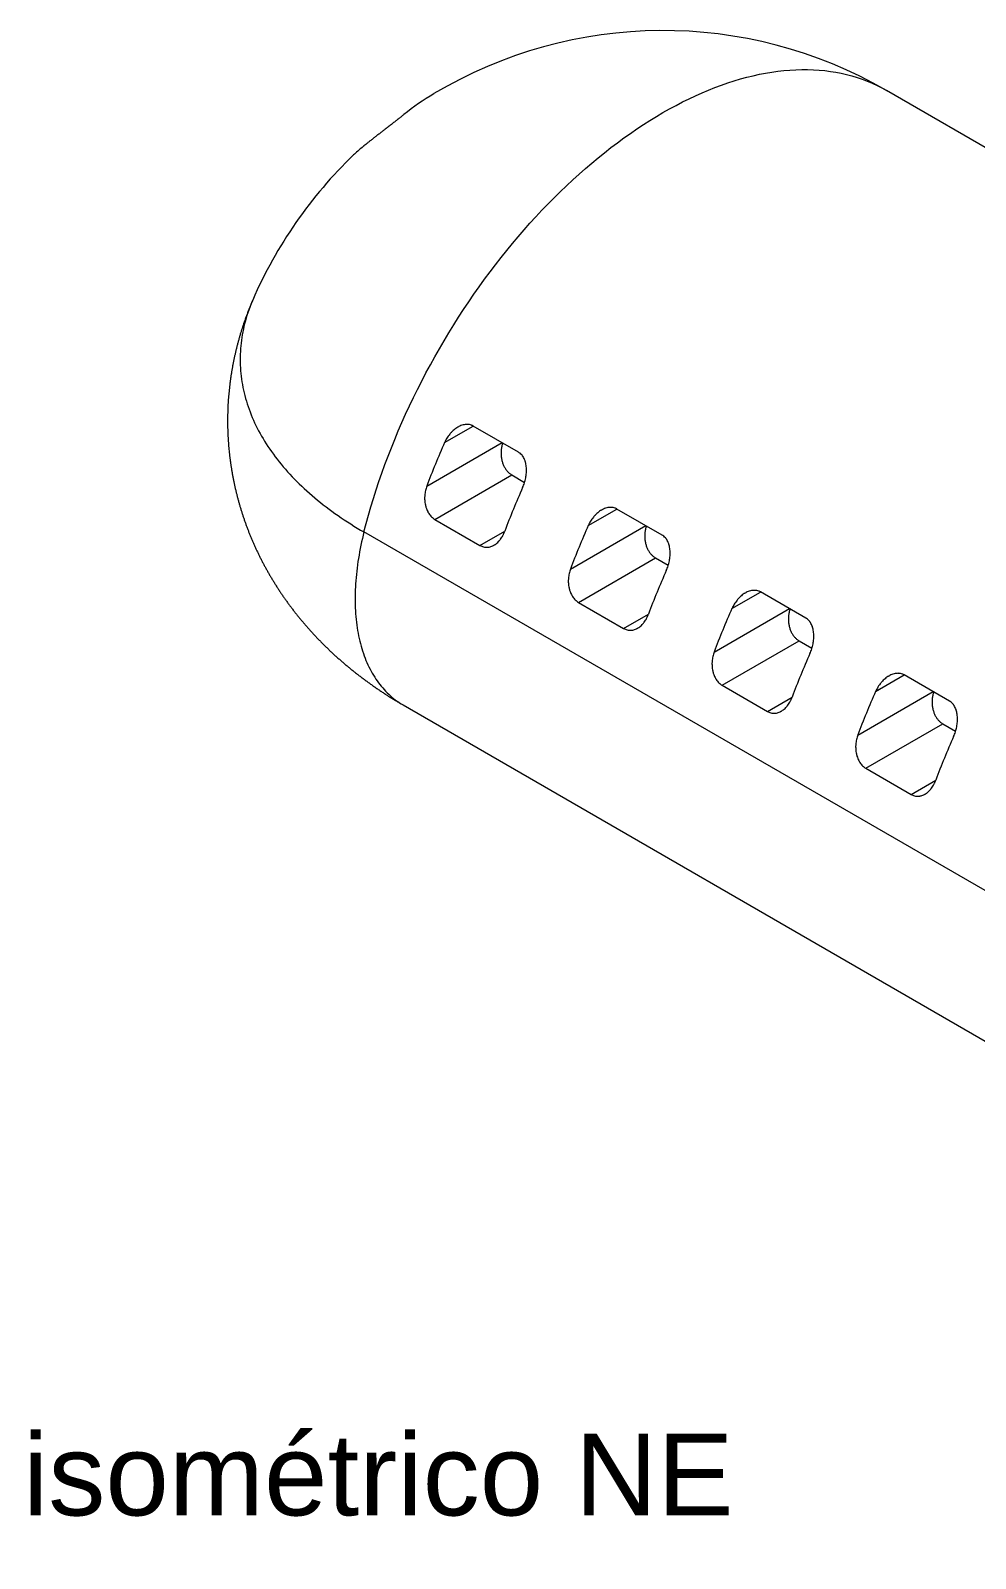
# Paper-space layout 'Presentación1' of a CAD drawing. Header units: millimetres. Extents: x 455 to 9071, y 15 to 4053.
# Drawn here: x 559.5 to 600.2, y 60.6 to 126.3 of the extents above; entities that cross this region are included whole.
import ezdxf

# ---------------------------------------------------------------- set-up
doc = ezdxf.new("R2010")
doc.units = ezdxf.units.MM
doc.layers.get('0').update_dxf_attribs({"color": 1})
doc.layers.add('texto rótulo', color=4, linetype='Continuous')
doc.styles.get("Standard").update_dxf_attribs({"font": 'arial.ttf'})

psp = doc.layouts.new('Presentación1')

# ---------------------------------------------------------------- linework, layer by layer
at = {"linetype": 'Continuous', "lineweight": 15}
for p, q in [((659.971, 87.03, -2037.069), (596.331, 123.768, -2037.069)), ((577.304, 108.609, -2037.069), (578.539, 109.322, -2037.069)), ((580.483, 108.2, -2037.069), (578.539, 109.322, -2037.069)), ((576.538, 106.738, -2037.069), (579.777, 108.608, -2037.069)), ((576.884, 105.305, -2037.069), (580.196, 107.217, -2037.069)), ((580.196, 107.217, -2037.069), (580.748, 106.898, -2037.069)), ((576.884, 105.305, -2037.069), (578.828, 104.182, -2037.069)), ((583.492, 105.038, -2037.069), (584.726, 105.75, -2037.069)), ((586.671, 104.628, -2037.069), (584.726, 105.75, -2037.069)), ((637.471, 68.023, -2037.069), (573.831, 104.761, -2037.069)), ((578.828, 104.182, -2037.069), (579.896, 104.799, -2037.069)), ((582.725, 103.166, -2037.069), (585.964, 105.036, -2037.069)), ((583.071, 101.733, -2037.069), (586.383, 103.645, -2037.069)), ((586.383, 103.645, -2037.069), (586.935, 103.327, -2037.069)), ((589.679, 101.466, -2037.069), (590.913, 102.178, -2037.069)), ((592.858, 101.056, -2037.069), (590.913, 102.179, -2037.069)), ((583.071, 101.733, -2037.069), (585.015, 100.61, -2037.069)), ((588.912, 99.594, -2037.069), (592.151, 101.464, -2037.069)), ((585.015, 100.61, -2037.069), (586.084, 101.227, -2037.069)), ((589.258, 98.161, -2037.069), (592.57, 100.073, -2037.069)), ((592.57, 100.073, -2037.069), (593.122, 99.755, -2037.069)), ((589.258, 98.161, -2037.069), (591.203, 97.039, -2037.069)), ((595.866, 97.894, -2037.069), (597.1, 98.607, -2037.069)), ((599.045, 97.484, -2037.069), (597.1, 98.607, -2037.069)), ((591.203, 97.039, -2037.069), (592.271, 97.655, -2037.069)), ((595.099, 96.022, -2037.069), (598.338, 97.892, -2037.069)), ((575.52, 97.314, -2037.069), (639.16, 60.576, -2037.069)), ((595.445, 94.589, -2037.069), (598.758, 96.501, -2037.069)), ((598.758, 96.501, -2037.069), (599.309, 96.183, -2037.069)), ((595.445, 94.589, -2037.069), (597.39, 93.467, -2037.069)), ((597.39, 93.467, -2037.069), (598.458, 94.083, -2037.069))]:
    psp.add_line(p, q, dxfattribs=at)
at = {"linetype": 'Continuous', "lineweight": 15, "elevation": -2037.069, "flags": 128}
for points in [[(573.831, 104.761), (573.925, 105.122), (574.025, 105.483), (574.13, 105.845), (574.24, 106.208), (574.356, 106.571), (574.476, 106.934), (574.603, 107.298), (574.734, 107.661), (574.87, 108.024), (575.012, 108.386), (575.158, 108.749), (575.31, 109.11), (575.466, 109.47), (575.627, 109.83), (575.793, 110.188), (575.963, 110.545), (576.138, 110.901), (576.318, 111.254), (576.502, 111.607), (576.69, 111.957), (576.883, 112.305), (577.08, 112.651), (577.281, 112.994), (577.486, 113.335), (577.695, 113.673), (577.908, 114.009), (578.124, 114.341), (578.344, 114.671), (578.568, 114.997), (578.796, 115.32), (579.026, 115.639), (579.26, 115.955), (579.497, 116.267), (579.738, 116.575), (579.981, 116.879), (580.227, 117.178), (580.476, 117.474), (580.727, 117.765), (580.981, 118.051), (581.238, 118.333), (581.497, 118.61), (581.758, 118.882), (582.021, 119.149), (582.286, 119.411), (582.553, 119.667), (582.822, 119.918), (583.093, 120.164), (583.365, 120.404), (583.638, 120.639), (583.913, 120.867), (584.189, 121.09), (584.466, 121.307), (584.744, 121.517), (585.023, 121.722), (585.303, 121.92), (585.583, 122.112), (585.864, 122.298), (586.145, 122.477), (586.426, 122.649), (586.707, 122.815), (586.989, 122.974), (587.27, 123.126), (587.551, 123.272), (587.832, 123.41), (588.112, 123.542), (588.391, 123.667), (588.67, 123.784), (588.948, 123.894), (589.225, 123.997), (589.502, 124.093), (589.776, 124.182), (590.05, 124.263), (590.322, 124.337), (590.592, 124.404), (590.861, 124.463), (591.128, 124.515), (591.394, 124.559), (591.657, 124.596), (591.918, 124.626), (592.177, 124.648), (592.433, 124.662), (592.687, 124.669), (592.939, 124.669), (593.188, 124.66), (593.434, 124.645), (593.677, 124.622), (593.917, 124.591), (594.154, 124.553), (594.388, 124.508), (594.619, 124.455), (594.846, 124.394), (595.07, 124.326), (595.29, 124.251), (595.507, 124.169), (595.72, 124.079), (595.929, 123.982), (596.134, 123.878), (596.331, 123.768)], [(569.041, 114.743), (569.007, 114.664), (568.96, 114.548), (568.915, 114.431), (568.872, 114.314), (568.831, 114.197), (568.793, 114.08), (568.757, 113.962), (568.723, 113.844), (568.692, 113.726), (568.663, 113.608), (568.637, 113.49), (568.612, 113.371), (568.59, 113.252), (568.571, 113.133), (568.553, 113.014), (568.538, 112.895), (568.526, 112.776), (568.515, 112.657), (568.508, 112.537), (568.502, 112.418), (568.499, 112.299), (568.498, 112.179), (568.499, 112.06), (568.503, 111.94), (568.509, 111.821), (568.518, 111.702), (568.529, 111.582), (568.542, 111.463), (568.557, 111.344), (568.575, 111.225), (568.596, 111.106), (568.618, 110.988), (568.643, 110.869), (568.67, 110.751), (568.7, 110.632), (568.732, 110.514), (568.766, 110.397), (568.803, 110.279), (568.842, 110.162), (568.883, 110.045), (568.926, 109.928), (568.972, 109.811), (569.02, 109.695), (569.07, 109.579), (569.123, 109.464), (569.178, 109.349), (569.235, 109.234), (569.294, 109.12), (569.356, 109.006), (569.42, 108.892), (569.486, 108.779), (569.554, 108.666), (569.625, 108.554), (569.698, 108.442), (569.772, 108.331), (569.85, 108.22), (569.929, 108.11), (570.01, 108), (570.094, 107.89), (570.18, 107.782), (570.268, 107.674), (570.358, 107.566), (570.45, 107.459), (570.544, 107.353), (570.64, 107.247), (570.739, 107.142), (570.839, 107.038), (570.942, 106.934), (571.046, 106.831), (571.153, 106.729), (571.262, 106.627), (571.372, 106.526), (571.485, 106.426), (571.599, 106.326), (571.716, 106.228), (571.834, 106.13), (571.954, 106.032), (572.077, 105.936), (572.201, 105.841), (572.327, 105.746), (572.454, 105.652), (572.584, 105.559), (572.716, 105.467), (572.849, 105.375), (572.984, 105.285), (573.121, 105.195), (573.26, 105.107), (573.4, 105.019), (573.542, 104.932), (573.686, 104.846), (573.831, 104.761)], [(573.831, 104.761), (573.796, 104.618), (573.762, 104.475), (573.73, 104.333), (573.699, 104.191), (573.671, 104.049), (573.644, 103.908), (573.619, 103.767), (573.595, 103.627), (573.573, 103.488), (573.553, 103.349), (573.535, 103.211), (573.518, 103.073), (573.504, 102.937), (573.491, 102.801), (573.479, 102.665), (573.47, 102.531), (573.462, 102.398), (573.456, 102.265), (573.452, 102.133), (573.45, 102.003), (573.449, 101.873), (573.45, 101.744), (573.453, 101.617), (573.458, 101.49), (573.464, 101.365), (573.473, 101.24), (573.483, 101.117), (573.494, 100.995), (573.508, 100.875), (573.523, 100.756), (573.54, 100.638), (573.559, 100.521), (573.58, 100.406), (573.602, 100.292), (573.626, 100.179), (573.652, 100.068), (573.679, 99.959), (573.708, 99.851), (573.739, 99.744), (573.772, 99.639), (573.806, 99.536), (573.842, 99.434), (573.88, 99.334), (573.919, 99.236), (573.96, 99.139), (574.003, 99.044), (574.047, 98.951), (574.093, 98.859), (574.141, 98.77), (574.19, 98.682), (574.24, 98.596), (574.293, 98.511), (574.347, 98.429), (574.402, 98.349), (574.459, 98.27), (574.517, 98.193), (574.577, 98.119), (574.639, 98.046), (574.702, 97.975), (574.766, 97.907), (574.832, 97.84), (574.899, 97.775), (574.968, 97.713), (575.038, 97.652), (575.109, 97.594), (575.182, 97.538), (575.256, 97.484), (575.332, 97.431), (575.409, 97.382), (575.487, 97.334), (575.52, 97.314)]]:
    psp.add_lwpolyline(points, dxfattribs=at)
at = {"linetype": 'Continuous', "lineweight": 15}
for centre, radius, start, end in [((586.707, 107.097, -2037.069), 19.25, 60.00269, 120.81057), ((582.589, 113.946, -2037.069), 11.258, 120.66534, 128.73938), ((577.931, 116.249, -2037.069), 6.57, 129.55201, 133.80993), ((586.707, 107.097, -2037.069), 19.25, 133.80083, 156.59718), ((606.122, 95.71, -2037.069), 31.573, 155.88585, 159.55692), ((609.524, 93.753, -2037.069), 31.62, 155.8886, 159.55418), ((612.309, 92.138, -2037.069), 31.573, 155.88585, 159.55692), ((615.712, 90.182, -2037.069), 31.62, 155.8886, 159.55418), ((618.496, 88.567, -2037.069), 31.573, 155.88585, 159.55692), ((621.899, 86.61, -2037.069), 31.62, 155.8886, 159.55418), ((624.683, 84.995, -2037.069), 31.573, 155.88585, 159.55692), ((628.086, 83.038, -2037.069), 31.62, 155.8886, 159.55418)]:
    psp.add_arc(centre, radius, start, end, dxfattribs=at)
for points, knots in [([(575.544, 122.727, -2037.069), (575.512, 122.701, -2037.069), (575.477, 122.673, -2037.069), (575.405, 122.616, -2037.069), (575.367, 122.586, -2037.069), (575.318, 122.546, -2037.069), (575.307, 122.538, -2037.069), (575.292, 122.526, -2037.069), (575.287, 122.522, -2037.069), (575.277, 122.514, -2037.069), (575.272, 122.51, -2037.069), (575.246, 122.49, -2037.069), (575.225, 122.474, -2037.069), (575.163, 122.424, -2037.069), (575.12, 122.391, -2037.069), (575.055, 122.34, -2037.069), (575.033, 122.323, -2037.069), (575.006, 122.302, -2037.069), (575, 122.298, -2037.069), (574.989, 122.289, -2037.069), (574.984, 122.285, -2037.069), (574.967, 122.272, -2037.069), (574.956, 122.263, -2037.069), (574.901, 122.221, -2037.069), (574.857, 122.187, -2037.069), (574.77, 122.119, -2037.069), (574.727, 122.086, -2037.069), (574.673, 122.044, -2037.069), (574.662, 122.036, -2037.069), (574.641, 122.019, -2037.069), (574.63, 122.011, -2037.069), (574.599, 121.986, -2037.069), (574.578, 121.97, -2037.069), (574.516, 121.922, -2037.069), (574.475, 121.891, -2037.069), (574.396, 121.829, -2037.069), (574.357, 121.799, -2037.069), (574.3, 121.755, -2037.069), (574.281, 121.74, -2037.069), (574.253, 121.718, -2037.069), (574.244, 121.711, -2037.069), (574.225, 121.696, -2037.069), (574.216, 121.689, -2037.069), (574.171, 121.654, -2037.069), (574.136, 121.626, -2037.069), (574.068, 121.573, -2037.069), (574.036, 121.547, -2037.069), (573.972, 121.497, -2037.069), (573.942, 121.472, -2037.069), (573.883, 121.425, -2037.069), (573.854, 121.402, -2037.069), (573.82, 121.374, -2037.069), (573.813, 121.368, -2037.069), (573.8, 121.357, -2037.069), (573.793, 121.352, -2037.069), (573.773, 121.336, -2037.069), (573.76, 121.325, -2037.069), (573.748, 121.315, -2037.069)], [0, 0, 0, 0, 0.0625, 0.0625, 0.125, 0.125, 0.140625, 0.140625, 0.148437, 0.148437, 0.15625, 0.15625, 0.1875, 0.1875, 0.25, 0.25, 0.28125, 0.28125, 0.289062, 0.289062, 0.296875, 0.296875, 0.3125, 0.3125, 0.375, 0.375, 0.4375, 0.4375, 0.453125, 0.453125, 0.46875, 0.46875, 0.5, 0.5, 0.5625, 0.5625, 0.625, 0.625, 0.65625, 0.65625, 0.671875, 0.671875, 0.6875, 0.6875, 0.75, 0.75, 0.8125, 0.8125, 0.875, 0.875, 0.9375, 0.9375, 0.953125, 0.953125, 0.96875, 0.96875, 1, 1, 1, 1]), ([(569.041, 114.743, -2037.069), (569.037, 114.733, -2037.069), (569.013, 114.679, -2037.069), (568.972, 114.58, -2037.069), (568.916, 114.445, -2037.069), (568.862, 114.31, -2037.069), (568.81, 114.174, -2037.069), (568.759, 114.038, -2037.069), (568.71, 113.901, -2037.069), (568.662, 113.764, -2037.069), (568.616, 113.626, -2037.069), (568.571, 113.488, -2037.069), (568.528, 113.35, -2037.069), (568.486, 113.212, -2037.069), (568.446, 113.073, -2037.069), (568.408, 112.933, -2037.069), (568.371, 112.794, -2037.069), (568.336, 112.654, -2037.069), (568.302, 112.514, -2037.069), (568.27, 112.374, -2037.069), (568.239, 112.233, -2037.069), (568.21, 112.092, -2037.069), (568.183, 111.951, -2037.069), (568.157, 111.81, -2037.069), (568.132, 111.668, -2037.069), (568.11, 111.527, -2037.069), (568.088, 111.385, -2037.069), (568.069, 111.243, -2037.069), (568.051, 111.101, -2037.069), (568.034, 110.958, -2037.069), (568.02, 110.816, -2037.069), (568.006, 110.673, -2037.069), (567.995, 110.531, -2037.069), (567.984, 110.388, -2037.069), (567.976, 110.245, -2037.069), (567.969, 110.103, -2037.069), (567.964, 109.96, -2037.069), (567.96, 109.817, -2037.069), (567.958, 109.674, -2037.069), (567.957, 109.531, -2037.069), (567.958, 109.388, -2037.069), (567.961, 109.246, -2037.069), (567.965, 109.103, -2037.069), (567.97, 108.96, -2037.069), (567.978, 108.818, -2037.069), (567.986, 108.675, -2037.069), (567.997, 108.533, -2037.069), (568.009, 108.39, -2037.069), (568.022, 108.248, -2037.069), (568.037, 108.106, -2037.069), (568.054, 107.964, -2037.069), (568.072, 107.823, -2037.069), (568.092, 107.681, -2037.069), (568.114, 107.54, -2037.069), (568.137, 107.399, -2037.069), (568.161, 107.258, -2037.069), (568.187, 107.117, -2037.069), (568.215, 106.977, -2037.069), (568.244, 106.837, -2037.069), (568.275, 106.697, -2037.069), (568.307, 106.557, -2037.069), (568.341, 106.418, -2037.069), (568.376, 106.279, -2037.069), (568.413, 106.14, -2037.069), (568.451, 106.002, -2037.069), (568.491, 105.864, -2037.069), (568.533, 105.727, -2037.069), (568.576, 105.589, -2037.069), (568.62, 105.453, -2037.069), (568.666, 105.316, -2037.069), (568.714, 105.18, -2037.069), (568.763, 105.045, -2037.069), (568.813, 104.909, -2037.069), (568.865, 104.775, -2037.069), (568.919, 104.641, -2037.069), (568.974, 104.507, -2037.069), (569.03, 104.373, -2037.069), (569.088, 104.241, -2037.069), (569.148, 104.108, -2037.069), (569.209, 103.976, -2037.069), (569.272, 103.845, -2037.069), (569.335, 103.714, -2037.069), (569.401, 103.584, -2037.069), (569.468, 103.454, -2037.069), (569.536, 103.325, -2037.069), (569.606, 103.197, -2037.069), (569.677, 103.069, -2037.069), (569.75, 102.941, -2037.069), (569.824, 102.814, -2037.069), (569.9, 102.688, -2037.069), (569.977, 102.563, -2037.069), (570.056, 102.438, -2037.069), (570.136, 102.313, -2037.069), (570.217, 102.19, -2037.069), (570.3, 102.067, -2037.069), (570.384, 101.944, -2037.069), (570.47, 101.823, -2037.069), (570.557, 101.702, -2037.069), (570.646, 101.581, -2037.069), (570.736, 101.462, -2037.069), (570.827, 101.343, -2037.069), (570.92, 101.224, -2037.069), (571.014, 101.107, -2037.069), (571.11, 100.99, -2037.069), (571.207, 100.874, -2037.069), (571.306, 100.759, -2037.069), (571.406, 100.644, -2037.069), (571.507, 100.53, -2037.069), (571.61, 100.417, -2037.069), (571.714, 100.305, -2037.069), (571.819, 100.194, -2037.069), (571.926, 100.083, -2037.069), (572.034, 99.973, -2037.069), (572.144, 99.864, -2037.069), (572.255, 99.756, -2037.069), (572.368, 99.649, -2037.069), (572.481, 99.542, -2037.069), (572.596, 99.436, -2037.069), (572.713, 99.332, -2037.069), (572.831, 99.228, -2037.069), (572.95, 99.125, -2037.069), (573.071, 99.022, -2037.069), (573.193, 98.921, -2037.069), (573.316, 98.821, -2037.069), (573.44, 98.721, -2037.069), (573.566, 98.623, -2037.069), (573.694, 98.525, -2037.069), (573.822, 98.429, -2037.069), (573.952, 98.333, -2037.069), (574.083, 98.238, -2037.069), (574.215, 98.145, -2037.069), (574.349, 98.052, -2037.069), (574.484, 97.96, -2037.069), (574.62, 97.87, -2037.069), (574.757, 97.78, -2037.069), (574.895, 97.692, -2037.069), (575.035, 97.604, -2037.069), (575.176, 97.518, -2037.069), (575.318, 97.432, -2037.069), (575.433, 97.365, -2037.069), (575.501, 97.325, -2037.069), (575.52, 97.314, -2037.069)], [0, 0, 0, 0, 0.001486, 0.008642, 0.015789, 0.022927, 0.030055, 0.037174, 0.044285, 0.051387, 0.058481, 0.065568, 0.072646, 0.079718, 0.086782, 0.09384, 0.100891, 0.107936, 0.114975, 0.122009, 0.129036, 0.136059, 0.143076, 0.150089, 0.157097, 0.164101, 0.171101, 0.178097, 0.185089, 0.192078, 0.199064, 0.206047, 0.213028, 0.220006, 0.226981, 0.233955, 0.240927, 0.247897, 0.254866, 0.261834, 0.268801, 0.275768, 0.282734, 0.289699, 0.296665, 0.303631, 0.310597, 0.317564, 0.324531, 0.3315, 0.33847, 0.345442, 0.352415, 0.35939, 0.366368, 0.373348, 0.380331, 0.387317, 0.394306, 0.401298, 0.408294, 0.415294, 0.422299, 0.429307, 0.436321, 0.443339, 0.450363, 0.457392, 0.464427, 0.471467, 0.478515, 0.485568, 0.492629, 0.499696, 0.506771, 0.513854, 0.520945, 0.528044, 0.535152, 0.542268, 0.549394, 0.556529, 0.563674, 0.570829, 0.577995, 0.585171, 0.592359, 0.599557, 0.606768, 0.613991, 0.621226, 0.628474, 0.635735, 0.643009, 0.650297, 0.657599, 0.664916, 0.672247, 0.679594, 0.686956, 0.694334, 0.701728, 0.709138, 0.716565, 0.724009, 0.731471, 0.73895, 0.746448, 0.753963, 0.761497, 0.76905, 0.776622, 0.784213, 0.791823, 0.799454, 0.807104, 0.814774, 0.822464, 0.830175, 0.837906, 0.845657, 0.853429, 0.861221, 0.869034, 0.876867, 0.88472, 0.892594, 0.900487, 0.9084, 0.916333, 0.924285, 0.932256, 0.940245, 0.948253, 0.956278, 0.964321, 0.972381, 0.980457, 0.988548, 0.996655, 1, 1, 1, 1]), ([(578.539, 109.322, -2037.069), (578.532, 109.326, -2037.069), (578.526, 109.33, -2037.069), (578.512, 109.337, -2037.069), (578.505, 109.34, -2037.069), (578.485, 109.349, -2037.069), (578.471, 109.355, -2037.069), (578.429, 109.37, -2037.069), (578.401, 109.378, -2037.069), (578.356, 109.386, -2037.069), (578.342, 109.388, -2037.069), (578.319, 109.391, -2037.069), (578.311, 109.391, -2037.069), (578.296, 109.392, -2037.069), (578.289, 109.393, -2037.069), (578.251, 109.393, -2037.069), (578.22, 109.392, -2037.069), (578.159, 109.384, -2037.069), (578.128, 109.378, -2037.069), (578.067, 109.362, -2037.069), (578.037, 109.353, -2037.069), (577.977, 109.329, -2037.069), (577.948, 109.316, -2037.069), (577.904, 109.293, -2037.069), (577.89, 109.285, -2037.069), (577.868, 109.273, -2037.069), (577.861, 109.269, -2037.069), (577.847, 109.26, -2037.069), (577.84, 109.256, -2037.069), (577.804, 109.233, -2037.069), (577.777, 109.214, -2037.069), (577.724, 109.172, -2037.069), (577.698, 109.15, -2037.069), (577.647, 109.104, -2037.069), (577.622, 109.08, -2037.069), (577.592, 109.048, -2037.069), (577.586, 109.041, -2037.069), (577.574, 109.028, -2037.069), (577.569, 109.022, -2037.069), (577.551, 109.002, -2037.069), (577.54, 108.989, -2037.069), (577.507, 108.948, -2037.069), (577.485, 108.92, -2037.069), (577.444, 108.862, -2037.069), (577.425, 108.832, -2037.069), (577.387, 108.771, -2037.069), (577.369, 108.74, -2037.069), (577.348, 108.7, -2037.069), (577.344, 108.692, -2037.069), (577.336, 108.676, -2037.069), (577.328, 108.659, -2037.069), (577.32, 108.643, -2037.069), (577.314, 108.63, -2037.069), (577.311, 108.624, -2037.069), (577.308, 108.618, -2037.069), (577.306, 108.614, -2037.069), (577.305, 108.612, -2037.069), (577.304, 108.609, -2037.069)], [0, 0, 0, 0, 0.015625, 0.015625, 0.03125, 0.03125, 0.0625, 0.0625, 0.125, 0.125, 0.15625, 0.15625, 0.171875, 0.171875, 0.1875, 0.1875, 0.25, 0.25, 0.3125, 0.3125, 0.375, 0.375, 0.4375, 0.4375, 0.46875, 0.46875, 0.484375, 0.484375, 0.5, 0.5, 0.5625, 0.5625, 0.625, 0.625, 0.6875, 0.6875, 0.703125, 0.703125, 0.71875, 0.71875, 0.75, 0.75, 0.8125, 0.8125, 0.875, 0.875, 0.9375, 0.9375, 0.953125, 0.953125, 0.96875, 0.984375, 0.984375, 0.992187, 0.996094, 0.996094, 1, 1, 1, 1]), ([(579.803, 108.592, -2037.069), (579.799, 108.58, -2037.069), (579.786, 108.543, -2037.069), (579.77, 108.478, -2037.069), (579.755, 108.4, -2037.069), (579.743, 108.32, -2037.069), (579.736, 108.24, -2037.069), (579.734, 108.159, -2037.069), (579.737, 108.078, -2037.069), (579.744, 107.997, -2037.069), (579.756, 107.916, -2037.069), (579.772, 107.84, -2037.069), (579.792, 107.766, -2037.069), (579.816, 107.697, -2037.069), (579.844, 107.63, -2037.069), (579.875, 107.565, -2037.069), (579.909, 107.506, -2037.069), (579.945, 107.452, -2037.069), (579.982, 107.402, -2037.069), (580.022, 107.357, -2037.069), (580.064, 107.314, -2037.069), (580.107, 107.277, -2037.069), (580.151, 107.244, -2037.069), (580.181, 107.226, -2037.069), (580.196, 107.217, -2037.069)], [0, 0, 0, 0, 0.02511, 0.075355, 0.125649, 0.175878, 0.225941, 0.276185, 0.326635, 0.37714, 0.427561, 0.47778, 0.524116, 0.570648, 0.617235, 0.663744, 0.710062, 0.752058, 0.794219, 0.836431, 0.878583, 0.920572, 0.960286, 1, 1, 1, 1]), ([(580.663, 106.67, -2037.069), (580.678, 106.704, -2037.069), (580.692, 106.737, -2037.069), (580.718, 106.806, -2037.069), (580.73, 106.84, -2037.069), (580.747, 106.893, -2037.069), (580.752, 106.91, -2037.069), (580.76, 106.937, -2037.069), (580.762, 106.946, -2037.069), (580.767, 106.964, -2037.069), (580.769, 106.973, -2037.069), (580.781, 107.018, -2037.069), (580.789, 107.053, -2037.069), (580.803, 107.125, -2037.069), (580.809, 107.161, -2037.069), (580.819, 107.233, -2037.069), (580.823, 107.269, -2037.069), (580.828, 107.342, -2037.069), (580.829, 107.378, -2037.069), (580.83, 107.424, -2037.069), (580.83, 107.433, -2037.069), (580.829, 107.451, -2037.069), (580.829, 107.46, -2037.069), (580.828, 107.487, -2037.069), (580.827, 107.505, -2037.069), (580.824, 107.558, -2037.069), (580.82, 107.593, -2037.069), (580.81, 107.663, -2037.069), (580.804, 107.697, -2037.069), (580.792, 107.747, -2037.069), (580.787, 107.764, -2037.069), (580.78, 107.789, -2037.069), (580.777, 107.797, -2037.069), (580.772, 107.813, -2037.069), (580.77, 107.821, -2037.069), (580.756, 107.861, -2037.069), (580.743, 107.892, -2037.069), (580.715, 107.952, -2037.069), (580.699, 107.98, -2037.069), (580.677, 108.014, -2037.069), (580.672, 108.02, -2037.069), (580.665, 108.03, -2037.069), (580.663, 108.034, -2037.069), (580.658, 108.04, -2037.069), (580.656, 108.043, -2037.069), (580.644, 108.059, -2037.069), (580.634, 108.072, -2037.069), (580.603, 108.107, -2037.069), (580.581, 108.128, -2037.069), (580.534, 108.167, -2037.069), (580.51, 108.184, -2037.069), (580.483, 108.2, -2037.069)], [0, 0, 0, 0, 0.0625, 0.0625, 0.125, 0.125, 0.15625, 0.15625, 0.171875, 0.171875, 0.1875, 0.1875, 0.25, 0.25, 0.3125, 0.3125, 0.375, 0.375, 0.4375, 0.4375, 0.453125, 0.453125, 0.46875, 0.46875, 0.5, 0.5, 0.5625, 0.5625, 0.625, 0.625, 0.65625, 0.65625, 0.671875, 0.671875, 0.6875, 0.6875, 0.75, 0.75, 0.8125, 0.8125, 0.828125, 0.828125, 0.835937, 0.835937, 0.84375, 0.84375, 0.875, 0.875, 0.9375, 0.9375, 1, 1, 1, 1]), ([(576.538, 106.738, -2037.069), (576.526, 106.706, -2037.069), (576.515, 106.673, -2037.069), (576.496, 106.608, -2037.069), (576.487, 106.575, -2037.069), (576.472, 106.508, -2037.069), (576.466, 106.474, -2037.069), (576.456, 106.406, -2037.069), (576.452, 106.371, -2037.069), (576.448, 106.318, -2037.069), (576.447, 106.301, -2037.069), (576.445, 106.266, -2037.069), (576.445, 106.249, -2037.069), (576.444, 106.197, -2037.069), (576.445, 106.162, -2037.069), (576.45, 106.093, -2037.069), (576.453, 106.059, -2037.069), (576.463, 105.991, -2037.069), (576.469, 105.957, -2037.069), (576.478, 105.915, -2037.069), (576.48, 105.906, -2037.069), (576.484, 105.889, -2037.069), (576.487, 105.881, -2037.069), (576.493, 105.856, -2037.069), (576.498, 105.84, -2037.069), (576.513, 105.792, -2037.069), (576.524, 105.76, -2037.069), (576.549, 105.699, -2037.069), (576.563, 105.669, -2037.069), (576.585, 105.625, -2037.069), (576.593, 105.611, -2037.069), (576.606, 105.59, -2037.069), (576.61, 105.583, -2037.069), (576.618, 105.569, -2037.069), (576.623, 105.562, -2037.069), (576.645, 105.529, -2037.069), (576.663, 105.503, -2037.069), (576.702, 105.455, -2037.069), (576.723, 105.433, -2037.069), (576.766, 105.391, -2037.069), (576.788, 105.371, -2037.069), (576.835, 105.335, -2037.069), (576.859, 105.319, -2037.069), (576.884, 105.305, -2037.069)], [0, 0, 0, 0, 0.0625, 0.0625, 0.125, 0.125, 0.1875, 0.1875, 0.25, 0.25, 0.28125, 0.28125, 0.3125, 0.3125, 0.375, 0.375, 0.4375, 0.4375, 0.5, 0.5, 0.515625, 0.515625, 0.53125, 0.53125, 0.5625, 0.5625, 0.625, 0.625, 0.6875, 0.6875, 0.71875, 0.71875, 0.734375, 0.734375, 0.75, 0.75, 0.8125, 0.8125, 0.875, 0.875, 0.9375, 0.9375, 1, 1, 1, 1]), ([(584.726, 105.75, -2037.069), (584.719, 105.754, -2037.069), (584.713, 105.758, -2037.069), (584.699, 105.765, -2037.069), (584.693, 105.768, -2037.069), (584.672, 105.778, -2037.069), (584.658, 105.783, -2037.069), (584.617, 105.799, -2037.069), (584.588, 105.806, -2037.069), (584.544, 105.815, -2037.069), (584.529, 105.817, -2037.069), (584.506, 105.819, -2037.069), (584.498, 105.82, -2037.069), (584.483, 105.821, -2037.069), (584.476, 105.821, -2037.069), (584.438, 105.822, -2037.069), (584.407, 105.82, -2037.069), (584.346, 105.813, -2037.069), (584.316, 105.807, -2037.069), (584.254, 105.791, -2037.069), (584.224, 105.781, -2037.069), (584.164, 105.758, -2037.069), (584.135, 105.744, -2037.069), (584.091, 105.722, -2037.069), (584.077, 105.714, -2037.069), (584.055, 105.701, -2037.069), (584.048, 105.697, -2037.069), (584.034, 105.688, -2037.069), (584.027, 105.684, -2037.069), (583.992, 105.661, -2037.069), (583.964, 105.642, -2037.069), (583.911, 105.6, -2037.069), (583.885, 105.578, -2037.069), (583.834, 105.532, -2037.069), (583.809, 105.508, -2037.069), (583.779, 105.476, -2037.069), (583.773, 105.47, -2037.069), (583.762, 105.457, -2037.069), (583.756, 105.45, -2037.069), (583.738, 105.43, -2037.069), (583.727, 105.417, -2037.069), (583.694, 105.376, -2037.069), (583.672, 105.348, -2037.069), (583.631, 105.29, -2037.069), (583.612, 105.261, -2037.069), (583.574, 105.2, -2037.069), (583.557, 105.168, -2037.069), (583.535, 105.128, -2037.069), (583.531, 105.12, -2037.069), (583.523, 105.104, -2037.069), (583.515, 105.087, -2037.069), (583.507, 105.071, -2037.069), (583.501, 105.058, -2037.069), (583.498, 105.052, -2037.069), (583.495, 105.046, -2037.069), (583.494, 105.042, -2037.069), (583.493, 105.04, -2037.069), (583.492, 105.038, -2037.069)], [0, 0, 0, 0, 0.015625, 0.015625, 0.03125, 0.03125, 0.0625, 0.0625, 0.125, 0.125, 0.15625, 0.15625, 0.171875, 0.171875, 0.1875, 0.1875, 0.25, 0.25, 0.3125, 0.3125, 0.375, 0.375, 0.4375, 0.4375, 0.46875, 0.46875, 0.484375, 0.484375, 0.5, 0.5, 0.5625, 0.5625, 0.625, 0.625, 0.6875, 0.6875, 0.703125, 0.703125, 0.71875, 0.71875, 0.75, 0.75, 0.8125, 0.8125, 0.875, 0.875, 0.9375, 0.9375, 0.953125, 0.953125, 0.96875, 0.984375, 0.984375, 0.992187, 0.996094, 0.996094, 1, 1, 1, 1]), ([(578.828, 104.182, -2037.069), (578.853, 104.168, -2037.069), (578.878, 104.156, -2037.069), (578.929, 104.135, -2037.069), (578.955, 104.126, -2037.069), (579.008, 104.113, -2037.069), (579.035, 104.108, -2037.069), (579.088, 104.103, -2037.069), (579.115, 104.102, -2037.069), (579.155, 104.104, -2037.069), (579.169, 104.105, -2037.069), (579.189, 104.107, -2037.069), (579.195, 104.108, -2037.069), (579.209, 104.11, -2037.069), (579.215, 104.111, -2037.069), (579.249, 104.118, -2037.069), (579.275, 104.124, -2037.069), (579.327, 104.142, -2037.069), (579.353, 104.152, -2037.069), (579.39, 104.17, -2037.069), (579.403, 104.176, -2037.069), (579.421, 104.186, -2037.069), (579.428, 104.19, -2037.069), (579.44, 104.197, -2037.069), (579.446, 104.201, -2037.069), (579.477, 104.22, -2037.069), (579.5, 104.237, -2037.069), (579.546, 104.273, -2037.069), (579.569, 104.292, -2037.069), (579.612, 104.334, -2037.069), (579.633, 104.356, -2037.069), (579.658, 104.385, -2037.069), (579.663, 104.391, -2037.069), (579.673, 104.403, -2037.069), (579.678, 104.409, -2037.069), (579.693, 104.427, -2037.069), (579.703, 104.44, -2037.069), (579.731, 104.478, -2037.069), (579.749, 104.504, -2037.069), (579.783, 104.559, -2037.069), (579.799, 104.587, -2037.069), (579.822, 104.63, -2037.069), (579.83, 104.645, -2037.069), (579.841, 104.667, -2037.069), (579.844, 104.675, -2037.069), (579.851, 104.69, -2037.069), (579.855, 104.698, -2037.069), (579.872, 104.736, -2037.069), (579.885, 104.767, -2037.069), (579.896, 104.799, -2037.069)], [0, 0, 0, 0, 0.0625, 0.0625, 0.125, 0.125, 0.1875, 0.1875, 0.25, 0.25, 0.28125, 0.28125, 0.296875, 0.296875, 0.3125, 0.3125, 0.375, 0.375, 0.4375, 0.4375, 0.46875, 0.46875, 0.484375, 0.484375, 0.5, 0.5, 0.5625, 0.5625, 0.625, 0.625, 0.6875, 0.6875, 0.703125, 0.703125, 0.71875, 0.71875, 0.75, 0.75, 0.8125, 0.8125, 0.875, 0.875, 0.90625, 0.90625, 0.921875, 0.921875, 0.9375, 0.9375, 1, 1, 1, 1]), ([(585.99, 105.021, -2037.069), (585.986, 105.008, -2037.069), (585.974, 104.971, -2037.069), (585.958, 104.906, -2037.069), (585.942, 104.828, -2037.069), (585.93, 104.748, -2037.069), (585.924, 104.668, -2037.069), (585.921, 104.587, -2037.069), (585.924, 104.506, -2037.069), (585.931, 104.425, -2037.069), (585.943, 104.345, -2037.069), (585.959, 104.268, -2037.069), (585.98, 104.195, -2037.069), (586.003, 104.125, -2037.069), (586.031, 104.058, -2037.069), (586.062, 103.993, -2037.069), (586.096, 103.934, -2037.069), (586.132, 103.88, -2037.069), (586.169, 103.831, -2037.069), (586.209, 103.785, -2037.069), (586.251, 103.743, -2037.069), (586.294, 103.705, -2037.069), (586.338, 103.672, -2037.069), (586.368, 103.654, -2037.069), (586.383, 103.645, -2037.069)], [0, 0, 0, 0, 0.02511, 0.075355, 0.125649, 0.175878, 0.225941, 0.276185, 0.326635, 0.37714, 0.427561, 0.47778, 0.524116, 0.570648, 0.617235, 0.663744, 0.710062, 0.752058, 0.794219, 0.836431, 0.878583, 0.920572, 0.960286, 1, 1, 1, 1]), ([(586.85, 103.099, -2037.069), (586.865, 103.132, -2037.069), (586.879, 103.165, -2037.069), (586.905, 103.234, -2037.069), (586.917, 103.268, -2037.069), (586.934, 103.321, -2037.069), (586.939, 103.339, -2037.069), (586.947, 103.365, -2037.069), (586.949, 103.374, -2037.069), (586.954, 103.392, -2037.069), (586.957, 103.401, -2037.069), (586.968, 103.446, -2037.069), (586.976, 103.482, -2037.069), (586.99, 103.553, -2037.069), (586.996, 103.589, -2037.069), (587.006, 103.662, -2037.069), (587.01, 103.698, -2037.069), (587.015, 103.77, -2037.069), (587.016, 103.806, -2037.069), (587.017, 103.852, -2037.069), (587.017, 103.861, -2037.069), (587.017, 103.879, -2037.069), (587.016, 103.888, -2037.069), (587.016, 103.915, -2037.069), (587.015, 103.933, -2037.069), (587.011, 103.986, -2037.069), (587.007, 104.021, -2037.069), (586.997, 104.091, -2037.069), (586.991, 104.125, -2037.069), (586.979, 104.175, -2037.069), (586.974, 104.192, -2037.069), (586.967, 104.217, -2037.069), (586.965, 104.225, -2037.069), (586.959, 104.242, -2037.069), (586.957, 104.25, -2037.069), (586.943, 104.29, -2037.069), (586.93, 104.32, -2037.069), (586.902, 104.38, -2037.069), (586.886, 104.408, -2037.069), (586.864, 104.442, -2037.069), (586.86, 104.449, -2037.069), (586.853, 104.459, -2037.069), (586.85, 104.462, -2037.069), (586.846, 104.468, -2037.069), (586.843, 104.472, -2037.069), (586.831, 104.487, -2037.069), (586.821, 104.5, -2037.069), (586.79, 104.535, -2037.069), (586.768, 104.556, -2037.069), (586.722, 104.595, -2037.069), (586.697, 104.613, -2037.069), (586.671, 104.628, -2037.069)], [0, 0, 0, 0, 0.0625, 0.0625, 0.125, 0.125, 0.15625, 0.15625, 0.171875, 0.171875, 0.1875, 0.1875, 0.25, 0.25, 0.3125, 0.3125, 0.375, 0.375, 0.4375, 0.4375, 0.453125, 0.453125, 0.46875, 0.46875, 0.5, 0.5, 0.5625, 0.5625, 0.625, 0.625, 0.65625, 0.65625, 0.671875, 0.671875, 0.6875, 0.6875, 0.75, 0.75, 0.8125, 0.8125, 0.828125, 0.828125, 0.835937, 0.835937, 0.84375, 0.84375, 0.875, 0.875, 0.9375, 0.9375, 1, 1, 1, 1]), ([(582.725, 103.166, -2037.069), (582.713, 103.134, -2037.069), (582.702, 103.102, -2037.069), (582.683, 103.036, -2037.069), (582.674, 103.003, -2037.069), (582.659, 102.936, -2037.069), (582.653, 102.902, -2037.069), (582.643, 102.834, -2037.069), (582.639, 102.799, -2037.069), (582.635, 102.747, -2037.069), (582.634, 102.729, -2037.069), (582.632, 102.694, -2037.069), (582.632, 102.677, -2037.069), (582.631, 102.625, -2037.069), (582.632, 102.59, -2037.069), (582.637, 102.522, -2037.069), (582.64, 102.487, -2037.069), (582.65, 102.419, -2037.069), (582.656, 102.385, -2037.069), (582.666, 102.343, -2037.069), (582.667, 102.334, -2037.069), (582.672, 102.318, -2037.069), (582.674, 102.309, -2037.069), (582.68, 102.285, -2037.069), (582.685, 102.268, -2037.069), (582.7, 102.22, -2037.069), (582.711, 102.188, -2037.069), (582.736, 102.127, -2037.069), (582.75, 102.097, -2037.069), (582.773, 102.054, -2037.069), (582.78, 102.039, -2037.069), (582.793, 102.018, -2037.069), (582.797, 102.011, -2037.069), (582.805, 101.997, -2037.069), (582.81, 101.991, -2037.069), (582.832, 101.957, -2037.069), (582.85, 101.931, -2037.069), (582.889, 101.883, -2037.069), (582.91, 101.861, -2037.069), (582.953, 101.819, -2037.069), (582.975, 101.799, -2037.069), (583.022, 101.763, -2037.069), (583.046, 101.747, -2037.069), (583.071, 101.733, -2037.069)], [0, 0, 0, 0, 0.0625, 0.0625, 0.125, 0.125, 0.1875, 0.1875, 0.25, 0.25, 0.28125, 0.28125, 0.3125, 0.3125, 0.375, 0.375, 0.4375, 0.4375, 0.5, 0.5, 0.515625, 0.515625, 0.53125, 0.53125, 0.5625, 0.5625, 0.625, 0.625, 0.6875, 0.6875, 0.71875, 0.71875, 0.734375, 0.734375, 0.75, 0.75, 0.8125, 0.8125, 0.875, 0.875, 0.9375, 0.9375, 1, 1, 1, 1]), ([(590.913, 102.179, -2037.069), (590.907, 102.182, -2037.069), (590.9, 102.186, -2037.069), (590.887, 102.193, -2037.069), (590.88, 102.196, -2037.069), (590.859, 102.206, -2037.069), (590.846, 102.212, -2037.069), (590.804, 102.227, -2037.069), (590.775, 102.235, -2037.069), (590.731, 102.243, -2037.069), (590.716, 102.245, -2037.069), (590.693, 102.247, -2037.069), (590.686, 102.248, -2037.069), (590.67, 102.249, -2037.069), (590.663, 102.249, -2037.069), (590.625, 102.25, -2037.069), (590.594, 102.248, -2037.069), (590.533, 102.241, -2037.069), (590.503, 102.235, -2037.069), (590.441, 102.219, -2037.069), (590.411, 102.209, -2037.069), (590.351, 102.186, -2037.069), (590.322, 102.172, -2037.069), (590.278, 102.15, -2037.069), (590.264, 102.142, -2037.069), (590.242, 102.129, -2037.069), (590.235, 102.125, -2037.069), (590.221, 102.116, -2037.069), (590.214, 102.112, -2037.069), (590.179, 102.089, -2037.069), (590.151, 102.07, -2037.069), (590.098, 102.029, -2037.069), (590.072, 102.007, -2037.069), (590.021, 101.96, -2037.069), (589.997, 101.936, -2037.069), (589.967, 101.904, -2037.069), (589.961, 101.898, -2037.069), (589.949, 101.885, -2037.069), (589.943, 101.878, -2037.069), (589.926, 101.859, -2037.069), (589.914, 101.845, -2037.069), (589.881, 101.804, -2037.069), (589.86, 101.776, -2037.069), (589.819, 101.718, -2037.069), (589.799, 101.689, -2037.069), (589.762, 101.628, -2037.069), (589.744, 101.596, -2037.069), (589.723, 101.556, -2037.069), (589.718, 101.548, -2037.069), (589.71, 101.532, -2037.069), (589.702, 101.516, -2037.069), (589.694, 101.499, -2037.069), (589.688, 101.487, -2037.069), (589.685, 101.48, -2037.069), (589.683, 101.474, -2037.069), (589.681, 101.47, -2037.069), (589.68, 101.468, -2037.069), (589.679, 101.466, -2037.069)], [0, 0, 0, 0, 0.015625, 0.015625, 0.03125, 0.03125, 0.0625, 0.0625, 0.125, 0.125, 0.15625, 0.15625, 0.171875, 0.171875, 0.1875, 0.1875, 0.25, 0.25, 0.3125, 0.3125, 0.375, 0.375, 0.4375, 0.4375, 0.46875, 0.46875, 0.484375, 0.484375, 0.5, 0.5, 0.5625, 0.5625, 0.625, 0.625, 0.6875, 0.6875, 0.703125, 0.703125, 0.71875, 0.71875, 0.75, 0.75, 0.8125, 0.8125, 0.875, 0.875, 0.9375, 0.9375, 0.953125, 0.953125, 0.96875, 0.984375, 0.984375, 0.992187, 0.996094, 0.996094, 1, 1, 1, 1]), ([(592.177, 101.449, -2037.069), (592.173, 101.436, -2037.069), (592.161, 101.399, -2037.069), (592.145, 101.335, -2037.069), (592.129, 101.256, -2037.069), (592.118, 101.177, -2037.069), (592.111, 101.096, -2037.069), (592.109, 101.015, -2037.069), (592.111, 100.934, -2037.069), (592.118, 100.853, -2037.069), (592.13, 100.773, -2037.069), (592.146, 100.696, -2037.069), (592.167, 100.623, -2037.069), (592.19, 100.553, -2037.069), (592.218, 100.486, -2037.069), (592.249, 100.422, -2037.069), (592.283, 100.362, -2037.069), (592.319, 100.308, -2037.069), (592.356, 100.259, -2037.069), (592.396, 100.213, -2037.069), (592.438, 100.171, -2037.069), (592.481, 100.133, -2037.069), (592.525, 100.101, -2037.069), (592.555, 100.082, -2037.069), (592.57, 100.073, -2037.069)], [0, 0, 0, 0, 0.02511, 0.075355, 0.125649, 0.175878, 0.225941, 0.276185, 0.326635, 0.37714, 0.427561, 0.47778, 0.524116, 0.570648, 0.617235, 0.663744, 0.710062, 0.752058, 0.794219, 0.836431, 0.878583, 0.920572, 0.960286, 1, 1, 1, 1]), ([(585.015, 100.61, -2037.069), (585.04, 100.596, -2037.069), (585.065, 100.584, -2037.069), (585.116, 100.563, -2037.069), (585.142, 100.554, -2037.069), (585.196, 100.541, -2037.069), (585.222, 100.536, -2037.069), (585.276, 100.531, -2037.069), (585.302, 100.53, -2037.069), (585.342, 100.532, -2037.069), (585.356, 100.533, -2037.069), (585.376, 100.536, -2037.069), (585.382, 100.536, -2037.069), (585.396, 100.538, -2037.069), (585.403, 100.54, -2037.069), (585.436, 100.546, -2037.069), (585.462, 100.553, -2037.069), (585.514, 100.57, -2037.069), (585.54, 100.58, -2037.069), (585.577, 100.598, -2037.069), (585.59, 100.604, -2037.069), (585.609, 100.615, -2037.069), (585.615, 100.618, -2037.069), (585.627, 100.625, -2037.069), (585.633, 100.629, -2037.069), (585.664, 100.648, -2037.069), (585.687, 100.665, -2037.069), (585.733, 100.701, -2037.069), (585.756, 100.72, -2037.069), (585.799, 100.762, -2037.069), (585.82, 100.784, -2037.069), (585.846, 100.813, -2037.069), (585.851, 100.819, -2037.069), (585.861, 100.831, -2037.069), (585.866, 100.837, -2037.069), (585.88, 100.856, -2037.069), (585.89, 100.868, -2037.069), (585.918, 100.906, -2037.069), (585.936, 100.932, -2037.069), (585.97, 100.987, -2037.069), (585.986, 101.015, -2037.069), (586.009, 101.059, -2037.069), (586.017, 101.073, -2037.069), (586.028, 101.096, -2037.069), (586.031, 101.103, -2037.069), (586.038, 101.118, -2037.069), (586.042, 101.126, -2037.069), (586.059, 101.164, -2037.069), (586.072, 101.195, -2037.069), (586.084, 101.227, -2037.069)], [0, 0, 0, 0, 0.0625, 0.0625, 0.125, 0.125, 0.1875, 0.1875, 0.25, 0.25, 0.28125, 0.28125, 0.296875, 0.296875, 0.3125, 0.3125, 0.375, 0.375, 0.4375, 0.4375, 0.46875, 0.46875, 0.484375, 0.484375, 0.5, 0.5, 0.5625, 0.5625, 0.625, 0.625, 0.6875, 0.6875, 0.703125, 0.703125, 0.71875, 0.71875, 0.75, 0.75, 0.8125, 0.8125, 0.875, 0.875, 0.90625, 0.90625, 0.921875, 0.921875, 0.9375, 0.9375, 1, 1, 1, 1]), ([(593.038, 99.527, -2037.069), (593.052, 99.56, -2037.069), (593.066, 99.594, -2037.069), (593.092, 99.662, -2037.069), (593.104, 99.697, -2037.069), (593.121, 99.749, -2037.069), (593.126, 99.767, -2037.069), (593.134, 99.794, -2037.069), (593.137, 99.803, -2037.069), (593.141, 99.82, -2037.069), (593.144, 99.829, -2037.069), (593.155, 99.874, -2037.069), (593.163, 99.91, -2037.069), (593.177, 99.982, -2037.069), (593.183, 100.018, -2037.069), (593.193, 100.09, -2037.069), (593.197, 100.126, -2037.069), (593.202, 100.198, -2037.069), (593.204, 100.235, -2037.069), (593.204, 100.28, -2037.069), (593.204, 100.289, -2037.069), (593.204, 100.307, -2037.069), (593.204, 100.316, -2037.069), (593.203, 100.343, -2037.069), (593.202, 100.361, -2037.069), (593.198, 100.415, -2037.069), (593.195, 100.45, -2037.069), (593.184, 100.519, -2037.069), (593.178, 100.553, -2037.069), (593.166, 100.604, -2037.069), (593.162, 100.62, -2037.069), (593.154, 100.645, -2037.069), (593.152, 100.653, -2037.069), (593.147, 100.67, -2037.069), (593.144, 100.678, -2037.069), (593.13, 100.718, -2037.069), (593.117, 100.749, -2037.069), (593.089, 100.808, -2037.069), (593.073, 100.836, -2037.069), (593.051, 100.87, -2037.069), (593.047, 100.877, -2037.069), (593.04, 100.887, -2037.069), (593.038, 100.89, -2037.069), (593.033, 100.897, -2037.069), (593.03, 100.9, -2037.069), (593.018, 100.916, -2037.069), (593.008, 100.928, -2037.069), (592.978, 100.963, -2037.069), (592.956, 100.985, -2037.069), (592.909, 101.023, -2037.069), (592.884, 101.041, -2037.069), (592.858, 101.056, -2037.069)], [0, 0, 0, 0, 0.0625, 0.0625, 0.125, 0.125, 0.15625, 0.15625, 0.171875, 0.171875, 0.1875, 0.1875, 0.25, 0.25, 0.3125, 0.3125, 0.375, 0.375, 0.4375, 0.4375, 0.453125, 0.453125, 0.46875, 0.46875, 0.5, 0.5, 0.5625, 0.5625, 0.625, 0.625, 0.65625, 0.65625, 0.671875, 0.671875, 0.6875, 0.6875, 0.75, 0.75, 0.8125, 0.8125, 0.828125, 0.828125, 0.835937, 0.835937, 0.84375, 0.84375, 0.875, 0.875, 0.9375, 0.9375, 1, 1, 1, 1]), ([(588.912, 99.594, -2037.069), (588.9, 99.562, -2037.069), (588.889, 99.53, -2037.069), (588.87, 99.464, -2037.069), (588.861, 99.431, -2037.069), (588.847, 99.364, -2037.069), (588.84, 99.33, -2037.069), (588.83, 99.262, -2037.069), (588.826, 99.227, -2037.069), (588.822, 99.175, -2037.069), (588.821, 99.157, -2037.069), (588.819, 99.123, -2037.069), (588.819, 99.105, -2037.069), (588.819, 99.053, -2037.069), (588.82, 99.019, -2037.069), (588.824, 98.95, -2037.069), (588.828, 98.915, -2037.069), (588.837, 98.847, -2037.069), (588.843, 98.813, -2037.069), (588.853, 98.771, -2037.069), (588.855, 98.763, -2037.069), (588.859, 98.746, -2037.069), (588.861, 98.738, -2037.069), (588.867, 98.713, -2037.069), (588.872, 98.696, -2037.069), (588.887, 98.648, -2037.069), (588.898, 98.617, -2037.069), (588.923, 98.555, -2037.069), (588.937, 98.525, -2037.069), (588.96, 98.482, -2037.069), (588.968, 98.468, -2037.069), (588.98, 98.446, -2037.069), (588.984, 98.439, -2037.069), (588.993, 98.426, -2037.069), (588.997, 98.419, -2037.069), (589.019, 98.385, -2037.069), (589.037, 98.36, -2037.069), (589.076, 98.312, -2037.069), (589.097, 98.289, -2037.069), (589.14, 98.247, -2037.069), (589.162, 98.227, -2037.069), (589.209, 98.191, -2037.069), (589.234, 98.175, -2037.069), (589.258, 98.161, -2037.069)], [0, 0, 0, 0, 0.0625, 0.0625, 0.125, 0.125, 0.1875, 0.1875, 0.25, 0.25, 0.28125, 0.28125, 0.3125, 0.3125, 0.375, 0.375, 0.4375, 0.4375, 0.5, 0.5, 0.515625, 0.515625, 0.53125, 0.53125, 0.5625, 0.5625, 0.625, 0.625, 0.6875, 0.6875, 0.71875, 0.71875, 0.734375, 0.734375, 0.75, 0.75, 0.8125, 0.8125, 0.875, 0.875, 0.9375, 0.9375, 1, 1, 1, 1]), ([(597.1, 98.607, -2037.069), (597.094, 98.611, -2037.069), (597.087, 98.614, -2037.069), (597.074, 98.621, -2037.069), (597.067, 98.624, -2037.069), (597.047, 98.634, -2037.069), (597.033, 98.64, -2037.069), (596.991, 98.655, -2037.069), (596.962, 98.663, -2037.069), (596.918, 98.671, -2037.069), (596.903, 98.673, -2037.069), (596.88, 98.675, -2037.069), (596.873, 98.676, -2037.069), (596.858, 98.677, -2037.069), (596.85, 98.677, -2037.069), (596.812, 98.678, -2037.069), (596.782, 98.676, -2037.069), (596.721, 98.669, -2037.069), (596.69, 98.663, -2037.069), (596.629, 98.647, -2037.069), (596.598, 98.637, -2037.069), (596.539, 98.614, -2037.069), (596.509, 98.601, -2037.069), (596.466, 98.578, -2037.069), (596.451, 98.57, -2037.069), (596.43, 98.558, -2037.069), (596.422, 98.553, -2037.069), (596.408, 98.545, -2037.069), (596.401, 98.54, -2037.069), (596.366, 98.518, -2037.069), (596.339, 98.498, -2037.069), (596.285, 98.457, -2037.069), (596.259, 98.435, -2037.069), (596.209, 98.389, -2037.069), (596.184, 98.364, -2037.069), (596.154, 98.333, -2037.069), (596.148, 98.326, -2037.069), (596.136, 98.313, -2037.069), (596.13, 98.307, -2037.069), (596.113, 98.287, -2037.069), (596.101, 98.273, -2037.069), (596.068, 98.233, -2037.069), (596.047, 98.204, -2037.069), (596.006, 98.147, -2037.069), (595.986, 98.117, -2037.069), (595.949, 98.056, -2037.069), (595.931, 98.025, -2037.069), (595.91, 97.984, -2037.069), (595.906, 97.976, -2037.069), (595.897, 97.96, -2037.069), (595.889, 97.944, -2037.069), (595.881, 97.927, -2037.069), (595.876, 97.915, -2037.069), (595.873, 97.909, -2037.069), (595.87, 97.902, -2037.069), (595.868, 97.898, -2037.069), (595.867, 97.896, -2037.069), (595.866, 97.894, -2037.069)], [0, 0, 0, 0, 0.015625, 0.015625, 0.03125, 0.03125, 0.0625, 0.0625, 0.125, 0.125, 0.15625, 0.15625, 0.171875, 0.171875, 0.1875, 0.1875, 0.25, 0.25, 0.3125, 0.3125, 0.375, 0.375, 0.4375, 0.4375, 0.46875, 0.46875, 0.484375, 0.484375, 0.5, 0.5, 0.5625, 0.5625, 0.625, 0.625, 0.6875, 0.6875, 0.703125, 0.703125, 0.71875, 0.71875, 0.75, 0.75, 0.8125, 0.8125, 0.875, 0.875, 0.9375, 0.9375, 0.953125, 0.953125, 0.96875, 0.984375, 0.984375, 0.992188, 0.996094, 0.996094, 1, 1, 1, 1]), ([(591.203, 97.039, -2037.069), (591.227, 97.024, -2037.069), (591.252, 97.012, -2037.069), (591.303, 96.991, -2037.069), (591.329, 96.983, -2037.069), (591.383, 96.969, -2037.069), (591.409, 96.965, -2037.069), (591.463, 96.959, -2037.069), (591.489, 96.959, -2037.069), (591.53, 96.96, -2037.069), (591.543, 96.961, -2037.069), (591.563, 96.964, -2037.069), (591.57, 96.965, -2037.069), (591.583, 96.967, -2037.069), (591.59, 96.968, -2037.069), (591.623, 96.974, -2037.069), (591.65, 96.981, -2037.069), (591.701, 96.998, -2037.069), (591.727, 97.008, -2037.069), (591.765, 97.026, -2037.069), (591.777, 97.033, -2037.069), (591.796, 97.043, -2037.069), (591.802, 97.046, -2037.069), (591.814, 97.054, -2037.069), (591.82, 97.057, -2037.069), (591.851, 97.076, -2037.069), (591.875, 97.093, -2037.069), (591.921, 97.129, -2037.069), (591.943, 97.149, -2037.069), (591.986, 97.19, -2037.069), (592.007, 97.212, -2037.069), (592.033, 97.241, -2037.069), (592.038, 97.247, -2037.069), (592.048, 97.259, -2037.069), (592.053, 97.265, -2037.069), (592.068, 97.284, -2037.069), (592.077, 97.296, -2037.069), (592.105, 97.334, -2037.069), (592.123, 97.361, -2037.069), (592.157, 97.415, -2037.069), (592.173, 97.443, -2037.069), (592.197, 97.487, -2037.069), (592.204, 97.501, -2037.069), (592.215, 97.524, -2037.069), (592.219, 97.531, -2037.069), (592.226, 97.547, -2037.069), (592.229, 97.554, -2037.069), (592.246, 97.593, -2037.069), (592.259, 97.624, -2037.069), (592.271, 97.655, -2037.069)], [0, 0, 0, 0, 0.0625, 0.0625, 0.125, 0.125, 0.1875, 0.1875, 0.25, 0.25, 0.28125, 0.28125, 0.296875, 0.296875, 0.3125, 0.3125, 0.375, 0.375, 0.4375, 0.4375, 0.46875, 0.46875, 0.484375, 0.484375, 0.5, 0.5, 0.5625, 0.5625, 0.625, 0.625, 0.6875, 0.6875, 0.703125, 0.703125, 0.71875, 0.71875, 0.75, 0.75, 0.8125, 0.8125, 0.875, 0.875, 0.90625, 0.90625, 0.921875, 0.921875, 0.9375, 0.9375, 1, 1, 1, 1]), ([(598.364, 97.877, -2037.069), (598.36, 97.865, -2037.069), (598.348, 97.827, -2037.069), (598.332, 97.763, -2037.069), (598.316, 97.684, -2037.069), (598.305, 97.605, -2037.069), (598.298, 97.525, -2037.069), (598.296, 97.444, -2037.069), (598.298, 97.362, -2037.069), (598.305, 97.281, -2037.069), (598.317, 97.201, -2037.069), (598.334, 97.124, -2037.069), (598.354, 97.051, -2037.069), (598.378, 96.982, -2037.069), (598.405, 96.914, -2037.069), (598.436, 96.85, -2037.069), (598.47, 96.791, -2037.069), (598.506, 96.736, -2037.069), (598.543, 96.687, -2037.069), (598.583, 96.641, -2037.069), (598.625, 96.599, -2037.069), (598.669, 96.562, -2037.069), (598.713, 96.529, -2037.069), (598.743, 96.511, -2037.069), (598.758, 96.501, -2037.069)], [0, 0, 0, 0, 0.02511, 0.075355, 0.125649, 0.175878, 0.225941, 0.276185, 0.326635, 0.37714, 0.427561, 0.47778, 0.524116, 0.570648, 0.617235, 0.663744, 0.710062, 0.752058, 0.794219, 0.836431, 0.878583, 0.920572, 0.960286, 1, 1, 1, 1]), ([(599.225, 95.955, -2037.069), (599.24, 95.988, -2037.069), (599.254, 96.022, -2037.069), (599.28, 96.09, -2037.069), (599.292, 96.125, -2037.069), (599.308, 96.177, -2037.069), (599.314, 96.195, -2037.069), (599.321, 96.222, -2037.069), (599.324, 96.231, -2037.069), (599.329, 96.249, -2037.069), (599.331, 96.258, -2037.069), (599.342, 96.302, -2037.069), (599.351, 96.338, -2037.069), (599.365, 96.41, -2037.069), (599.371, 96.446, -2037.069), (599.38, 96.518, -2037.069), (599.384, 96.554, -2037.069), (599.389, 96.626, -2037.069), (599.391, 96.663, -2037.069), (599.391, 96.708, -2037.069), (599.391, 96.717, -2037.069), (599.391, 96.735, -2037.069), (599.391, 96.744, -2037.069), (599.39, 96.772, -2037.069), (599.389, 96.789, -2037.069), (599.385, 96.843, -2037.069), (599.382, 96.878, -2037.069), (599.372, 96.947, -2037.069), (599.365, 96.981, -2037.069), (599.353, 97.032, -2037.069), (599.349, 97.049, -2037.069), (599.342, 97.073, -2037.069), (599.339, 97.082, -2037.069), (599.334, 97.098, -2037.069), (599.331, 97.106, -2037.069), (599.317, 97.146, -2037.069), (599.305, 97.177, -2037.069), (599.276, 97.236, -2037.069), (599.26, 97.265, -2037.069), (599.238, 97.298, -2037.069), (599.234, 97.305, -2037.069), (599.227, 97.315, -2037.069), (599.225, 97.318, -2037.069), (599.22, 97.325, -2037.069), (599.218, 97.328, -2037.069), (599.206, 97.344, -2037.069), (599.196, 97.356, -2037.069), (599.165, 97.391, -2037.069), (599.143, 97.413, -2037.069), (599.096, 97.452, -2037.069), (599.071, 97.469, -2037.069), (599.045, 97.484, -2037.069)], [0, 0, 0, 0, 0.0625, 0.0625, 0.125, 0.125, 0.15625, 0.15625, 0.171875, 0.171875, 0.1875, 0.1875, 0.25, 0.25, 0.3125, 0.3125, 0.375, 0.375, 0.4375, 0.4375, 0.453125, 0.453125, 0.46875, 0.46875, 0.5, 0.5, 0.5625, 0.5625, 0.625, 0.625, 0.65625, 0.65625, 0.671875, 0.671875, 0.6875, 0.6875, 0.75, 0.75, 0.8125, 0.8125, 0.828125, 0.828125, 0.835938, 0.835938, 0.84375, 0.84375, 0.875, 0.875, 0.9375, 0.9375, 1, 1, 1, 1]), ([(595.099, 96.022, -2037.069), (595.087, 95.99, -2037.069), (595.077, 95.958, -2037.069), (595.057, 95.893, -2037.069), (595.049, 95.859, -2037.069), (595.034, 95.793, -2037.069), (595.028, 95.759, -2037.069), (595.017, 95.69, -2037.069), (595.013, 95.656, -2037.069), (595.009, 95.603, -2037.069), (595.008, 95.586, -2037.069), (595.007, 95.551, -2037.069), (595.006, 95.534, -2037.069), (595.006, 95.482, -2037.069), (595.007, 95.447, -2037.069), (595.011, 95.378, -2037.069), (595.015, 95.344, -2037.069), (595.024, 95.276, -2037.069), (595.03, 95.242, -2037.069), (595.04, 95.2, -2037.069), (595.042, 95.191, -2037.069), (595.046, 95.174, -2037.069), (595.048, 95.166, -2037.069), (595.055, 95.141, -2037.069), (595.059, 95.125, -2037.069), (595.074, 95.077, -2037.069), (595.086, 95.045, -2037.069), (595.11, 94.984, -2037.069), (595.124, 94.954, -2037.069), (595.147, 94.91, -2037.069), (595.155, 94.896, -2037.069), (595.167, 94.875, -2037.069), (595.171, 94.868, -2037.069), (595.18, 94.854, -2037.069), (595.184, 94.847, -2037.069), (595.206, 94.814, -2037.069), (595.224, 94.788, -2037.069), (595.263, 94.74, -2037.069), (595.284, 94.718, -2037.069), (595.327, 94.676, -2037.069), (595.349, 94.656, -2037.069), (595.396, 94.62, -2037.069), (595.42, 94.604, -2037.069), (595.445, 94.589, -2037.069)], [0, 0, 0, 0, 0.0625, 0.0625, 0.125, 0.125, 0.1875, 0.1875, 0.25, 0.25, 0.28125, 0.28125, 0.3125, 0.3125, 0.375, 0.375, 0.4375, 0.4375, 0.5, 0.5, 0.515625, 0.515625, 0.53125, 0.53125, 0.5625, 0.5625, 0.625, 0.625, 0.6875, 0.6875, 0.71875, 0.71875, 0.734375, 0.734375, 0.75, 0.75, 0.8125, 0.8125, 0.875, 0.875, 0.9375, 0.9375, 1, 1, 1, 1]), ([(597.39, 93.467, -2037.069), (597.414, 93.453, -2037.069), (597.439, 93.44, -2037.069), (597.491, 93.419, -2037.069), (597.517, 93.411, -2037.069), (597.57, 93.398, -2037.069), (597.597, 93.393, -2037.069), (597.65, 93.388, -2037.069), (597.677, 93.387, -2037.069), (597.717, 93.389, -2037.069), (597.73, 93.39, -2037.069), (597.75, 93.392, -2037.069), (597.757, 93.393, -2037.069), (597.77, 93.395, -2037.069), (597.777, 93.396, -2037.069), (597.81, 93.402, -2037.069), (597.837, 93.409, -2037.069), (597.889, 93.426, -2037.069), (597.914, 93.436, -2037.069), (597.952, 93.454, -2037.069), (597.964, 93.461, -2037.069), (597.983, 93.471, -2037.069), (597.989, 93.475, -2037.069), (598.001, 93.482, -2037.069), (598.008, 93.485, -2037.069), (598.038, 93.505, -2037.069), (598.062, 93.521, -2037.069), (598.108, 93.557, -2037.069), (598.13, 93.577, -2037.069), (598.173, 93.618, -2037.069), (598.194, 93.64, -2037.069), (598.22, 93.67, -2037.069), (598.225, 93.676, -2037.069), (598.235, 93.688, -2037.069), (598.24, 93.694, -2037.069), (598.255, 93.712, -2037.069), (598.264, 93.724, -2037.069), (598.292, 93.763, -2037.069), (598.31, 93.789, -2037.069), (598.344, 93.843, -2037.069), (598.361, 93.871, -2037.069), (598.384, 93.915, -2037.069), (598.391, 93.93, -2037.069), (598.402, 93.952, -2037.069), (598.406, 93.96, -2037.069), (598.413, 93.975, -2037.069), (598.416, 93.982, -2037.069), (598.434, 94.021, -2037.069), (598.446, 94.052, -2037.069), (598.458, 94.084, -2037.069)], [0, 0, 0, 0, 0.0625, 0.0625, 0.125, 0.125, 0.1875, 0.1875, 0.25, 0.25, 0.28125, 0.28125, 0.296875, 0.296875, 0.3125, 0.3125, 0.375, 0.375, 0.4375, 0.4375, 0.46875, 0.46875, 0.484375, 0.484375, 0.5, 0.5, 0.5625, 0.5625, 0.625, 0.625, 0.6875, 0.6875, 0.703125, 0.703125, 0.71875, 0.71875, 0.75, 0.75, 0.8125, 0.8125, 0.875, 0.875, 0.90625, 0.90625, 0.921875, 0.921875, 0.9375, 0.9375, 1, 1, 1, 1])]:
    psp.add_open_spline(points, degree=3, knots=knots, dxfattribs=at)

# ---------------------------------------------------------------- texts
at = {"layer": 'texto rótulo', "insert": (559.144, 65.948), "char_height": 3.52049, "attachment_point": 1}
psp.add_mtext_dynamic_manual_height_columns('isométrico NE', width=34.05336, gutter_width=12.5, heights=[0], dxfattribs=at)

doc.saveas('drawing.dxf')
